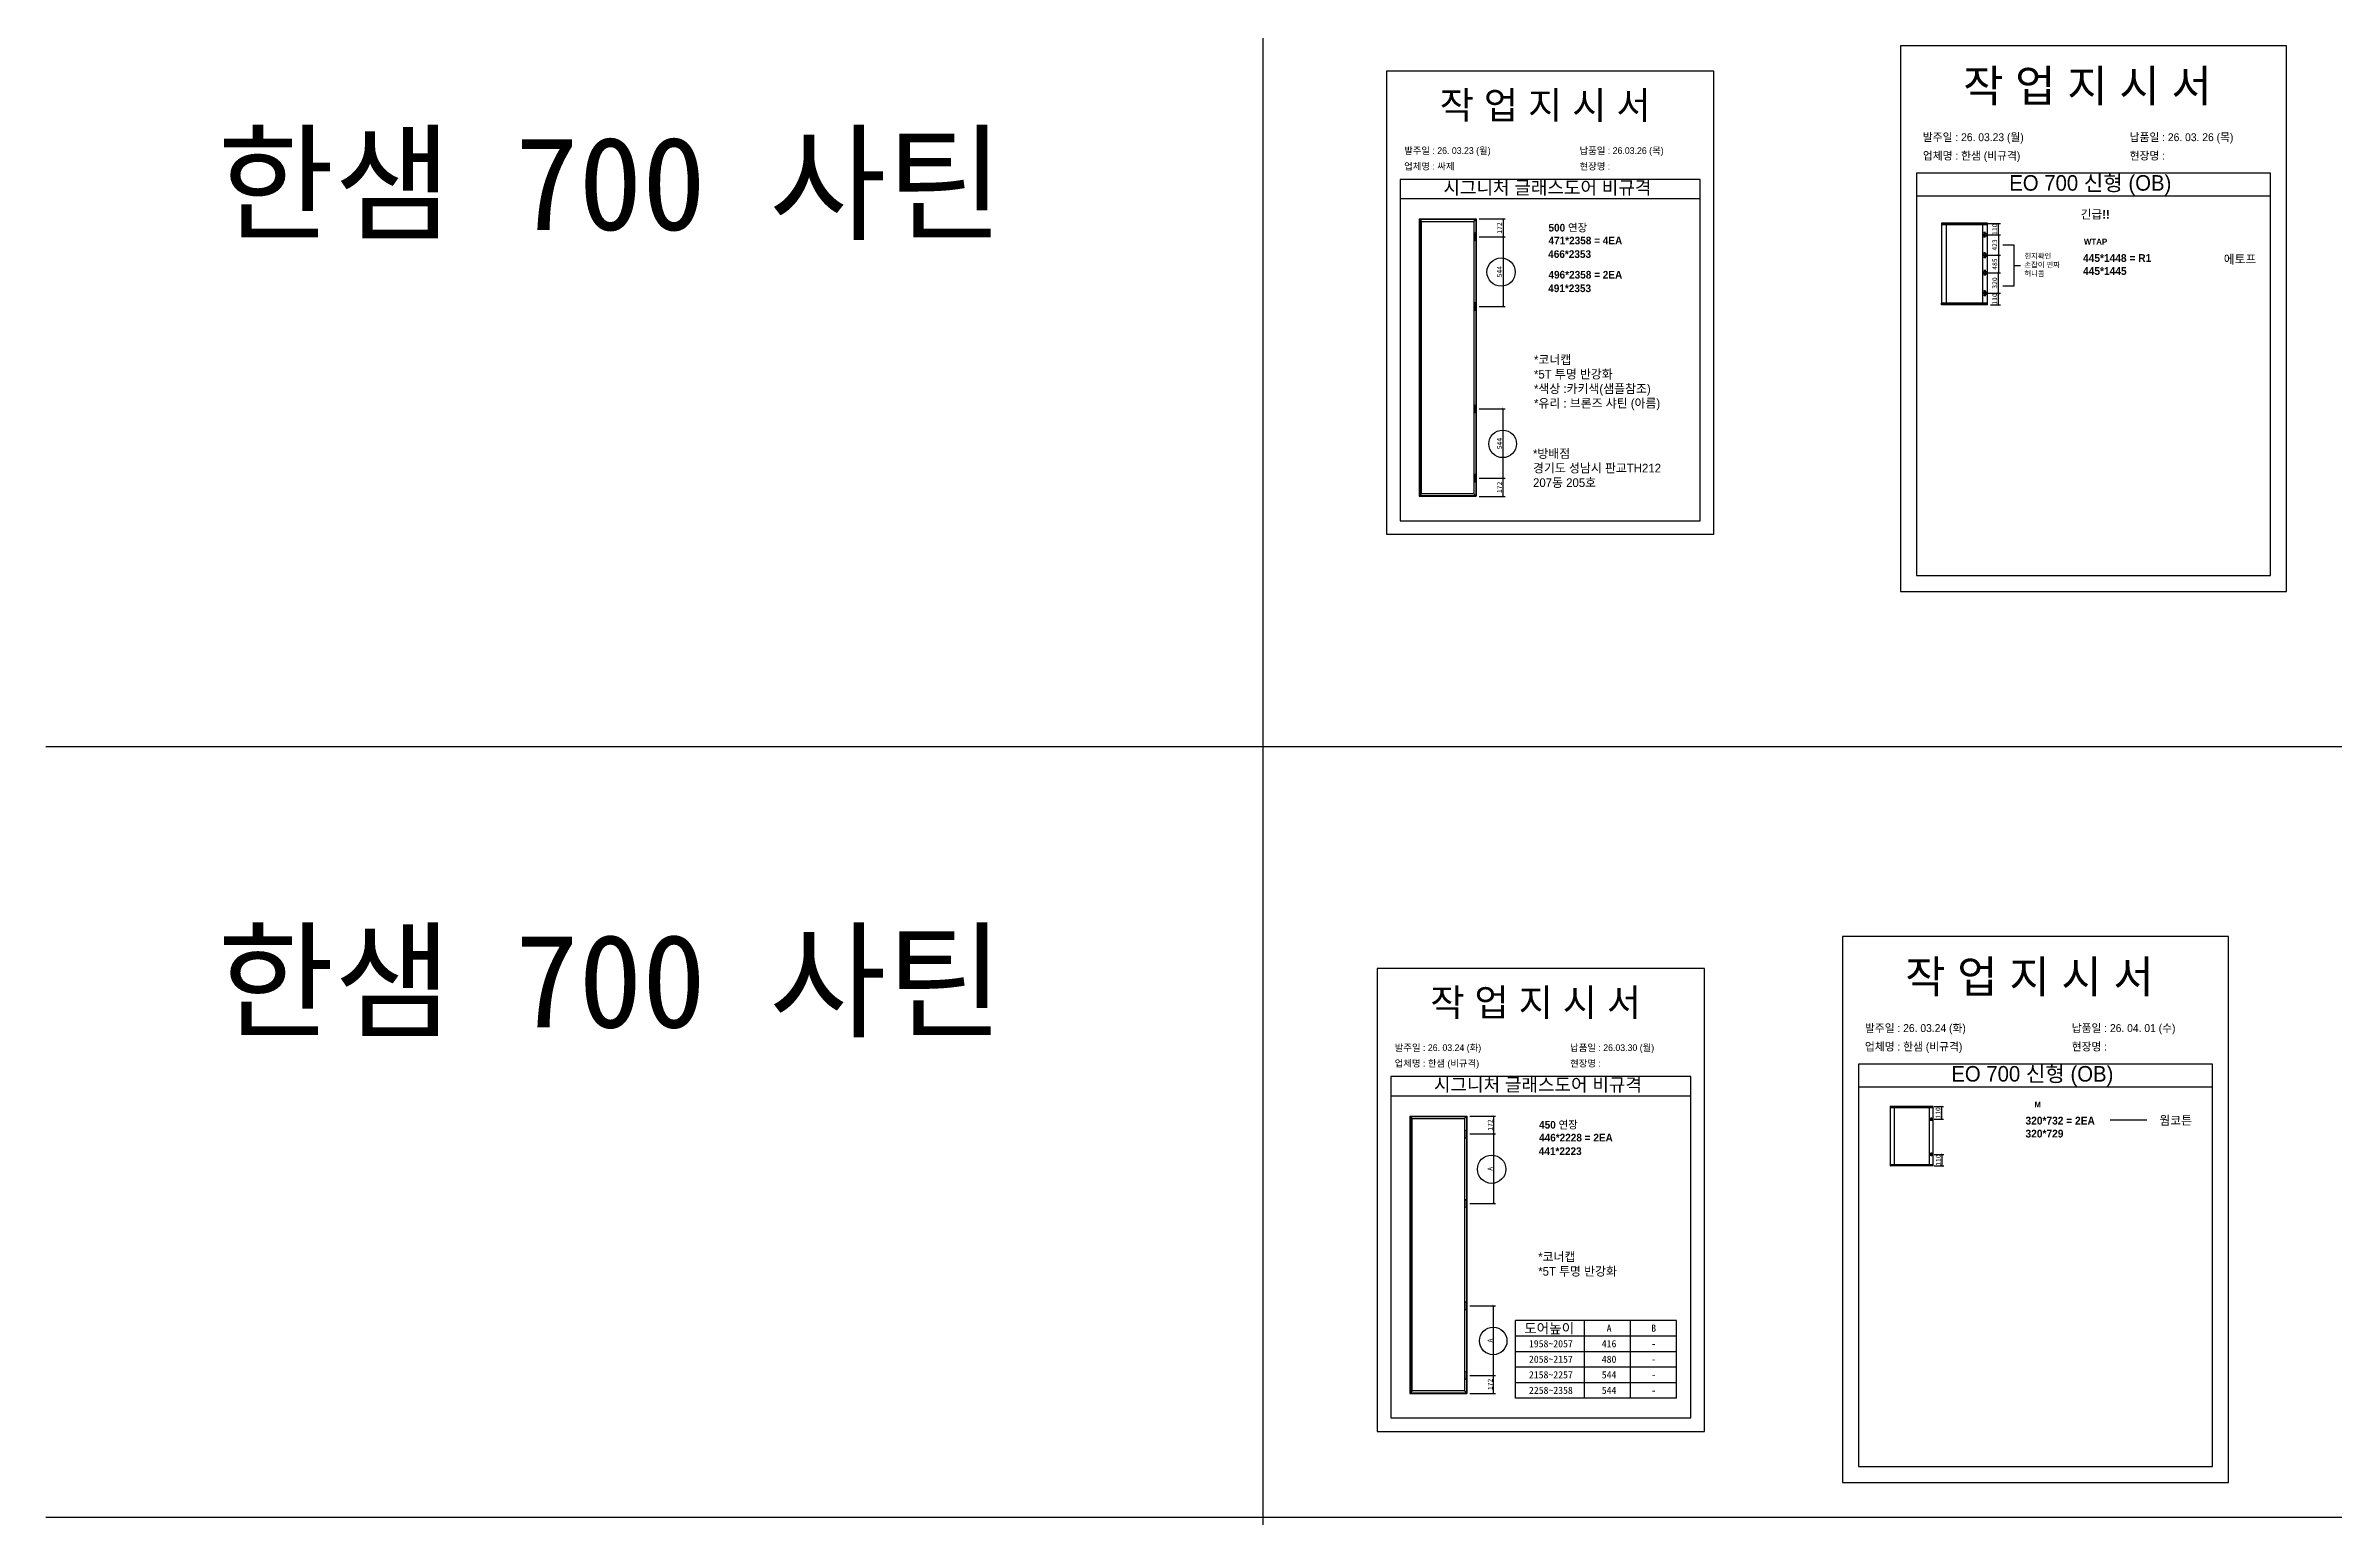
# Model space of a CAD drawing. Header units: millimetres. Extents: x -44117 to 256353, y -2095463 to 65325.
# Drawn here: x 104054 to 115796, y -813426 to -805875 of the extents above; entities that cross this region are included whole.
import ezdxf
from ezdxf.enums import TextEntityAlignment as Align

# ---------------------------------------------------------------- set-up
doc = ezdxf.new("R2010")
doc.units = ezdxf.units.MM
doc.header["$LTSCALE"] = 10
doc.layers.add('Layer1', color=7, linetype='Continuous', lineweight=70)
doc.styles.add('MtX_Gulim', font='')
doc.styles.get('MtX_Gulim').set_extended_font_data('Gulim', bold=True)
doc.dimstyles.new('ISO-25', dxfattribs={"dimtxt": 2.5, "dimasz": 2.5, "dimexe": 1, "dimexo": 1, "dimtad": 1, "dimtxsty": 'Standard', "dimblk": 'ARCHTICK', "dimcen": 2.5, "dimadec": 0, "dimazin": 0, "dimtfac": 1, "dimtmove": 0, "dimatfit": 3, "dimfxl": 0, "dimarcsym": 0})

# ---------------------------------------------------------------- blocks, each defined once
blk = doc.blocks.new('_ArchTick')
at = {"color": 0, "linetype": 'ByBlock', "const_width": 0.15}
blk.add_lwpolyline([(-0.5, -0.5), (0.5, 0.5)], dxfattribs=at)
blk = doc.blocks.new('*D5356')
at = {"color": 0, "lineweight": -2}
for p, q in [((111409, -806856), (111542, -806856)), ((111532, -806856), (111532, -807213)), ((111409, -807213), (111542, -807213))]:
    blk.add_line(p, q, dxfattribs=at)
at = {"layer": 'Defpoints', "color": 0}
for p in [(111394, -806856), (111394, -807213), (111532, -807213)]:
    blk.add_point(p, dxfattribs=at)
at = {"color": 0, "lineweight": -2, "xscale": 10, "yscale": 10, "zscale": 10}
for p, rotation in [((111532, -806856), 90), ((111532, -807213), 270)]:
    blk.add_blockref('_ArchTick', p, dxfattribs=dict(at, rotation=rotation))
at = {"color": 0, "insert": (111513, -807034), "char_height": 25, "attachment_point": 5, "rotation": 90}
blk.add_mtext('544', dxfattribs=at)
blk = doc.blocks.new('*D5357')
at = {"color": 0, "lineweight": -2}
for p, q in [((111409, -806763), (111542, -806763)), ((111532, -806763), (111532, -806856)), ((111409, -806856), (111542, -806856))]:
    blk.add_line(p, q, dxfattribs=at)
at = {"layer": 'Defpoints', "color": 0}
for p in [(111394, -806763), (111394, -806856), (111532, -806856)]:
    blk.add_point(p, dxfattribs=at)
at = {"color": 0, "lineweight": -2, "xscale": 10, "yscale": 10, "zscale": 10}
for p, rotation in [((111532, -806763), 90), ((111532, -806856), 270)]:
    blk.add_blockref('_ArchTick', p, dxfattribs=dict(at, rotation=rotation))
at = {"color": 0, "insert": (111513, -806810), "char_height": 25, "attachment_point": 5, "rotation": 90}
blk.add_mtext('172', dxfattribs=at)
blk = doc.blocks.new('*D5358')
at = {"color": 0, "lineweight": -2}
for p, q in [((111409, -807737), (111542, -807737)), ((111532, -808094), (111532, -807737)), ((111409, -808094), (111542, -808094))]:
    blk.add_line(p, q, dxfattribs=at)
at = {"layer": 'Defpoints', "color": 0}
for p in [(111394, -807737), (111532, -807737), (111394, -808094)]:
    blk.add_point(p, dxfattribs=at)
at = {"color": 0, "lineweight": -2, "xscale": 10, "yscale": 10, "zscale": 10}
for p, rotation in [((111532, -807737), 90), ((111532, -808094), 270)]:
    blk.add_blockref('_ArchTick', p, dxfattribs=dict(at, rotation=rotation))
at = {"color": 0, "insert": (111513, -807916), "char_height": 25, "attachment_point": 5, "rotation": 90}
blk.add_mtext('544', dxfattribs=at)
blk = doc.blocks.new('*D5359')
at = {"color": 0, "lineweight": -2}
for p, q in [((111409, -808094), (111542, -808094)), ((111409, -808187), (111542, -808187)), ((111532, -808187), (111532, -808094))]:
    blk.add_line(p, q, dxfattribs=at)
at = {"layer": 'Defpoints', "color": 0}
for p in [(111394, -808094), (111394, -808187), (111532, -808094)]:
    blk.add_point(p, dxfattribs=at)
at = {"color": 0, "lineweight": -2, "xscale": 10, "yscale": 10, "zscale": 10}
for p, rotation in [((111532, -808094), 90), ((111532, -808187), 270)]:
    blk.add_blockref('_ArchTick', p, dxfattribs=dict(at, rotation=rotation))
at = {"color": 0, "insert": (111513, -808141), "char_height": 25, "attachment_point": 5, "rotation": 90}
blk.add_mtext('172', dxfattribs=at)
blk = doc.blocks.new('*D5360')
at = {"color": 0, "lineweight": -2}
for p, q in [((114021, -806787), (114083, -806787)), ((114073, -806845), (114073, -806787)), ((114021, -806845), (114083, -806845))]:
    blk.add_line(p, q, dxfattribs=at)
at = {"layer": 'Defpoints', "color": 0}
for p in [(114006, -806787), (114073, -806787), (114006, -806845)]:
    blk.add_point(p, dxfattribs=at)
at = {"color": 0, "lineweight": -2, "xscale": 10, "yscale": 10, "zscale": 10}
for p, rotation in [((114073, -806787), 90), ((114073, -806845), 270)]:
    blk.add_blockref('_ArchTick', p, dxfattribs=dict(at, rotation=rotation))
at = {"color": 0, "insert": (114054, -806816), "char_height": 25, "attachment_point": 5, "rotation": 90}
blk.add_mtext('110', dxfattribs=at)
blk = doc.blocks.new('*D5361')
at = {"color": 0, "lineweight": -2}
for p, q in [((114021, -807145), (114083, -807145)), ((114073, -807204), (114073, -807145)), ((114032, -807204), (114083, -807204))]:
    blk.add_line(p, q, dxfattribs=at)
at = {"layer": 'Defpoints', "color": 0}
for p in [(114006, -807145), (114073, -807145), (114017, -807204)]:
    blk.add_point(p, dxfattribs=at)
at = {"color": 0, "lineweight": -2, "xscale": 10, "yscale": 10, "zscale": 10}
for p, rotation in [((114073, -807145), 90), ((114073, -807204), 270)]:
    blk.add_blockref('_ArchTick', p, dxfattribs=dict(at, rotation=rotation))
at = {"color": 0, "insert": (114054, -807174), "char_height": 25, "attachment_point": 5, "rotation": 90}
blk.add_mtext('110', dxfattribs=at)
blk = doc.blocks.new('*D5362')
at = {"color": 0, "lineweight": -2}
for p, q in [((114021, -807040), (114083, -807040)), ((114021, -807145), (114083, -807145)), ((114073, -807145), (114073, -807040))]:
    blk.add_line(p, q, dxfattribs=at)
at = {"layer": 'Defpoints', "color": 0}
for p in [(114006, -807040), (114006, -807145), (114073, -807040)]:
    blk.add_point(p, dxfattribs=at)
at = {"color": 0, "lineweight": -2, "xscale": 10, "yscale": 10, "zscale": 10}
for p, rotation in [((114073, -807040), 90), ((114073, -807145), 270)]:
    blk.add_blockref('_ArchTick', p, dxfattribs=dict(at, rotation=rotation))
at = {"color": 0, "insert": (114054, -807092), "char_height": 25, "attachment_point": 5, "rotation": 90}
blk.add_mtext('320', dxfattribs=at)
blk = doc.blocks.new('*D5363')
at = {"color": 0, "lineweight": -2}
for p, q in [((114021, -806950), (114083, -806950)), ((114073, -806950), (114073, -807040)), ((114021, -807040), (114083, -807040))]:
    blk.add_line(p, q, dxfattribs=at)
at = {"layer": 'Defpoints', "color": 0}
for p in [(114006, -806950), (114006, -807040), (114073, -807040)]:
    blk.add_point(p, dxfattribs=at)
at = {"color": 0, "lineweight": -2, "xscale": 10, "yscale": 10, "zscale": 10}
for p, rotation in [((114073, -806950), 90), ((114073, -807040), 270)]:
    blk.add_blockref('_ArchTick', p, dxfattribs=dict(at, rotation=rotation))
at = {"color": 0, "insert": (114054, -806995), "char_height": 25, "attachment_point": 5, "rotation": 90}
blk.add_mtext('485', dxfattribs=at)
blk = doc.blocks.new('*D5364')
at = {"color": 0, "lineweight": -2}
for p, q in [((114021, -806845), (114083, -806845)), ((114073, -806845), (114073, -806950)), ((114021, -806950), (114083, -806950))]:
    blk.add_line(p, q, dxfattribs=at)
at = {"layer": 'Defpoints', "color": 0}
for p in [(114006, -806845), (114006, -806950), (114073, -806950)]:
    blk.add_point(p, dxfattribs=at)
at = {"color": 0, "lineweight": -2, "xscale": 10, "yscale": 10, "zscale": 10}
for p, rotation in [((114073, -806845), 90), ((114073, -806950), 270)]:
    blk.add_blockref('_ArchTick', p, dxfattribs=dict(at, rotation=rotation))
at = {"color": 0, "insert": (114054, -806897), "char_height": 25, "attachment_point": 5, "rotation": 90}
blk.add_mtext('423', dxfattribs=at)
blk = doc.blocks.new('*D5393')
at = {"color": 0, "lineweight": -2}
for p, q in [((111360, -811459), (111493, -811459)), ((111483, -811459), (111483, -811816)), ((111360, -811816), (111493, -811816))]:
    blk.add_line(p, q, dxfattribs=at)
at = {"layer": 'Defpoints', "color": 0}
for p in [(111345, -811459), (111345, -811816), (111483, -811816)]:
    blk.add_point(p, dxfattribs=at)
at = {"color": 0, "lineweight": -2, "xscale": 10, "yscale": 10, "zscale": 10}
for p, rotation in [((111483, -811459), 90), ((111483, -811816), 270)]:
    blk.add_blockref('_ArchTick', p, dxfattribs=dict(at, rotation=rotation))
at = {"color": 0, "insert": (111465, -811638), "char_height": 25, "attachment_point": 5, "rotation": 90}
blk.add_mtext('A', dxfattribs=at)
blk = doc.blocks.new('*D5394')
at = {"color": 0, "lineweight": -2}
for p, q in [((111360, -811367), (111493, -811367)), ((111483, -811367), (111483, -811459)), ((111360, -811459), (111493, -811459))]:
    blk.add_line(p, q, dxfattribs=at)
at = {"layer": 'Defpoints', "color": 0}
for p in [(111345, -811367), (111345, -811459), (111483, -811459)]:
    blk.add_point(p, dxfattribs=at)
at = {"color": 0, "lineweight": -2, "xscale": 10, "yscale": 10, "zscale": 10}
for p, rotation in [((111483, -811367), 90), ((111483, -811459), 270)]:
    blk.add_blockref('_ArchTick', p, dxfattribs=dict(at, rotation=rotation))
at = {"color": 0, "insert": (111465, -811413), "char_height": 25, "attachment_point": 5, "rotation": 90}
blk.add_mtext('172', dxfattribs=at)
blk = doc.blocks.new('*D5395')
at = {"color": 0, "lineweight": -2}
for p, q in [((111360, -812341), (111493, -812341)), ((111483, -812698), (111483, -812341)), ((111360, -812698), (111493, -812698))]:
    blk.add_line(p, q, dxfattribs=at)
at = {"layer": 'Defpoints', "color": 0}
for p in [(111345, -812341), (111483, -812341), (111345, -812698)]:
    blk.add_point(p, dxfattribs=at)
at = {"color": 0, "lineweight": -2, "xscale": 10, "yscale": 10, "zscale": 10}
for p, rotation in [((111483, -812341), 90), ((111483, -812698), 270)]:
    blk.add_blockref('_ArchTick', p, dxfattribs=dict(at, rotation=rotation))
at = {"color": 0, "insert": (111465, -812519), "char_height": 25, "attachment_point": 5, "rotation": 90}
blk.add_mtext('A', dxfattribs=at)
blk = doc.blocks.new('*D5396')
at = {"color": 0, "lineweight": -2}
for p, q in [((111360, -812698), (111493, -812698)), ((111483, -812790), (111483, -812698)), ((111360, -812790), (111493, -812790))]:
    blk.add_line(p, q, dxfattribs=at)
at = {"layer": 'Defpoints', "color": 0}
for p in [(111345, -812698), (111483, -812698), (111345, -812790)]:
    blk.add_point(p, dxfattribs=at)
at = {"color": 0, "lineweight": -2, "xscale": 10, "yscale": 10, "zscale": 10}
for p, rotation in [((111483, -812698), 90), ((111483, -812790), 270)]:
    blk.add_blockref('_ArchTick', p, dxfattribs=dict(at, rotation=rotation))
at = {"color": 0, "insert": (111465, -812744), "char_height": 25, "attachment_point": 5, "rotation": 90}
blk.add_mtext('172', dxfattribs=at)
blk = doc.blocks.new('*D5397')
at = {"color": 0, "lineweight": -2}
for p, q in [((113744, -811318), (113792, -811318)), ((113782, -811383), (113782, -811318)), ((113744, -811383), (113792, -811383))]:
    blk.add_line(p, q, dxfattribs=at)
at = {"layer": 'Defpoints', "color": 0}
for p in [(113729, -811318), (113782, -811318), (113729, -811383)]:
    blk.add_point(p, dxfattribs=at)
at = {"color": 0, "lineweight": -2, "xscale": 10, "yscale": 10, "zscale": 10}
for p, rotation in [((113782, -811318), 90), ((113782, -811383), 270)]:
    blk.add_blockref('_ArchTick', p, dxfattribs=dict(at, rotation=rotation))
at = {"color": 0, "insert": (113763, -811351), "char_height": 25, "attachment_point": 5, "rotation": 90}
blk.add_mtext('110', dxfattribs=at)
blk = doc.blocks.new('*D5398')
at = {"color": 0, "lineweight": -2}
for p, q in [((113744, -811564), (113793, -811564)), ((113783, -811564), (113783, -811623)), ((113744, -811623), (113793, -811623))]:
    blk.add_line(p, q, dxfattribs=at)
at = {"layer": 'Defpoints', "color": 0}
for p in [(113729, -811564), (113729, -811623), (113783, -811623)]:
    blk.add_point(p, dxfattribs=at)
at = {"color": 0, "lineweight": -2, "xscale": 10, "yscale": 10, "zscale": 10}
for p, rotation in [((113783, -811564), 90), ((113783, -811623), 270)]:
    blk.add_blockref('_ArchTick', p, dxfattribs=dict(at, rotation=rotation))
at = {"color": 0, "insert": (113764, -811593), "char_height": 25, "attachment_point": 5, "rotation": 90}
blk.add_mtext('110', dxfattribs=at)

msp = doc.modelspace()

# ---------------------------------------------------------------- linework, layer by layer
for p, q in [((115468.18202, -806529.20425), (113652.68163, -806529.20425)), ((112543.40892, -806561.00429), (111003.40892, -806561.00429)), ((112543.40892, -806661.00429), (111003.40892, -806661.00429)), ((115468.18202, -806647.09389), (113652.68163, -806647.09389)), ((111100.93411, -806763.3276), (111100.93411, -808186.82399)), ((111100.93411, -806763.3276), (111393.50526, -806763.3276)), ((111100.93411, -806763.3276), (111113.39791, -806775.79139)), ((111100.93411, -806763.3276), (111106.83802, -806763.3276)), ((111106.83802, -806763.3276), (111106.83802, -808186.82399)), ((111381.04147, -806775.79139), (111393.50526, -806763.3276)), ((111393.50526, -806763.3276), (111393.50526, -808186.82399)), ((113780.30172, -806786.19567), (113780.30172, -807203.40354)), ((114017.29529, -806786.67499), (113780.30172, -806786.67499)), ((114017.29529, -806793.91793), (113780.30172, -806793.91793)), ((114017.029, -806785.92939), (113780.56801, -806785.92939)), ((113781.63315, -806785.92939), (113781.63315, -806793.91793)), ((113804.00108, -806793.38536), (113804.00108, -807195.68128)), ((113993.32965, -807195.68128), (113993.32965, -806793.91793)), ((114015.96386, -806793.91793), (114015.96386, -806785.92939)), ((114017.29529, -807203.40354), (114017.29529, -806786.19567)), ((113991.05416, -806844.51207), (114020.10334, -806844.51207)), ((114002.9159, -806832.52925), (113998.65535, -806832.52925)), ((114002.9159, -806856.49489), (113998.65535, -806856.49489)), ((114000.78562, -806830.39897), (114000.78562, -806834.65952)), ((114000.78562, -806854.36461), (114000.78562, -806858.62517)), ((114005.57875, -806859.03666), (114005.57875, -806829.98748)), ((113991.05416, -806949.69461), (114020.10334, -806949.69461)), ((114002.9159, -806937.71178), (113998.65535, -806937.71178)), ((114002.9159, -806961.67743), (113998.65535, -806961.67743)), ((114002.9159, -807027.92178), (113998.65535, -807027.92178)), ((114000.78562, -806935.5815), (114000.78562, -806939.84206)), ((114000.78562, -806959.54715), (114000.78562, -806963.8077)), ((114000.78562, -807025.7915), (114000.78562, -807030.05206)), ((114005.57875, -806935.17002), (114005.57875, -806964.2192)), ((114005.57875, -807025.38002), (114005.57875, -807054.4292)), ((114152.02046, -807002.1679), (114187.07482, -807002.1679)), ((113991.05416, -807039.90461), (114020.10334, -807039.90461)), ((113991.05416, -807145.08714), (114020.10334, -807145.08714)), ((114002.9159, -807051.88742), (113998.65535, -807051.88742)), ((114002.9159, -807133.10431), (113998.65535, -807133.10431)), ((114000.78562, -807049.75714), (114000.78562, -807054.0177)), ((114000.78562, -807130.97403), (114000.78562, -807135.23458)), ((114005.57875, -807130.56255), (114005.57875, -807159.61173)), ((114017.29529, -807195.68128), (113780.30172, -807195.68128)), ((114017.29529, -807202.92423), (113780.30172, -807202.92423)), ((114017.029, -807203.66983), (113780.56801, -807203.66983)), ((113781.63315, -807203.66983), (113781.63315, -807195.68128)), ((114002.9159, -807157.06995), (113998.65535, -807157.06995)), ((114000.78562, -807154.93967), (114000.78562, -807159.20023)), ((114015.96386, -807195.68128), (114015.96386, -807203.66983)), ((111113.39791, -808174.3602), (111100.93411, -808186.82399)), ((111100.93411, -808186.82399), (111393.50526, -808186.82399)), ((111381.04147, -808174.3602), (111393.50526, -808186.82399)), ((115170.87592, -811100.97189), (113355.37553, -811100.97189)), ((112495.03309, -811164.59058), (110955.03309, -811164.59058)), ((115170.87592, -811218.86153), (113355.37553, -811218.86153)), ((112495.03309, -811264.59058), (110955.03309, -811264.59058)), ((111052.55829, -811366.91388), (111052.55829, -812790.41027)), ((111052.55829, -811366.91388), (111345.12944, -811366.91388)), ((111052.55829, -811366.91388), (111065.02208, -811379.37768)), ((111052.55829, -811366.91388), (111058.46219, -811366.91388)), ((111058.46219, -811366.91388), (111058.46219, -812790.41027)), ((111332.66564, -811379.37768), (111345.12944, -811366.91388)), ((111345.12944, -811366.91388), (111345.12944, -812790.41027)), ((113518.31783, -811318.03994), (113518.31783, -811623.05828)), ((113738.23622, -811318.43493), (113518.31783, -811318.43493)), ((113738.23622, -811324.40364), (113518.31783, -811324.40364)), ((113738.01679, -811317.82051), (113518.53727, -811317.82051)), ((113537.84778, -811323.96476), (113537.84778, -811616.69459)), ((113718.48683, -811616.69459), (113718.48683, -811324.40364)), ((113737.13903, -811324.40364), (113737.13903, -811317.82051)), ((113738.23622, -811623.05828), (113738.23622, -811318.03994)), ((114646.13382, -811385.91933), (114834.602, -811385.91933)), ((113738.23622, -811616.69459), (113518.31783, -811616.69459)), ((113738.23622, -811622.6633), (113518.31783, -811622.6633)), ((113738.01679, -811623.27772), (113518.53727, -811623.27772)), ((113519.41502, -811623.27772), (113519.41502, -811616.69459)), ((113737.13903, -811616.69459), (113737.13903, -811623.27772)), ((111594.30879, -812815.40248), (111594.30879, -812416.62731)), ((112421.12142, -812416.62731), (111594.30879, -812416.62731)), ((111949.45325, -812815.40248), (111949.45325, -812416.62731)), ((112185.28733, -812815.40248), (112185.28733, -812416.62731)), ((112421.12142, -812815.40248), (112421.12142, -812416.62731)), ((112421.12142, -812496.38234), (111594.30879, -812496.38234)), ((112421.12142, -812576.13738), (111594.30879, -812576.13738)), ((112421.12142, -812655.89241), (111594.30879, -812655.89241)), ((111065.02208, -812777.94648), (111052.55829, -812790.41027)), ((111332.66564, -812777.94648), (111345.12944, -812790.41027)), ((112421.12142, -812735.64744), (111594.30879, -812735.64744)), ((111052.55829, -812790.41027), (111345.12944, -812790.41027)), ((112421.12142, -812815.40248), (111594.30879, -812815.40248))]:
    msp.add_line(p, q)
at = {"linetype": 'Continuous'}
for p, q in [((111113.39791, -808174.3602), (111113.39791, -806775.79139)), ((111113.39791, -806775.79139), (111381.04147, -806775.79139)), ((111381.04147, -806775.79139), (111381.04147, -808174.3602)), ((111381.04147, -808174.3602), (111113.39791, -808174.3602)), ((111065.02208, -812777.94648), (111065.02208, -811379.37768)), ((111065.02208, -811379.37768), (111332.66564, -811379.37768)), ((111332.66564, -811379.37768), (111332.66564, -812777.94648)), ((111332.66564, -812777.94648), (111065.02208, -812777.94648))]:
    msp.add_line(p, q, dxfattribs=at)
at = {"color": 1}
for p, q in [((104053.93808, -809469.93767), (196323.08494, -809469.93767)), ((104053.93808, -809469.93767), (196323.08494, -809469.93767)), ((104053.93808, -813425.76203), (196323.08494, -813425.76203)), ((104053.93808, -813425.76203), (196323.08494, -813425.76203))]:
    msp.add_line(p, q, dxfattribs=at)
for p in [(110300.49669, 21924.9366), (110300.49669, 14161.07811), (110300.49669, 18584.38997), (110300.49669, 10820.53148), (110300.49669, 18627.87121), (110300.49669, 10864.01272), (110300.49669, 15287.32457), (110300.49669, 7523.46608), (110300.49669, 3746.75115), (110300.49669, 21924.9366), (110300.49669, 14161.07811), (110300.49669, 18584.38997), (110300.49669, 10820.53148), (110300.49669, 18627.87121), (110300.49669, 10864.01272), (110300.49669, 15287.32457), (110300.49669, 7523.46608), (110300.49669, 3746.75115), (110300.49669, 21924.9366), (110300.49669, 14161.07811), (110300.49669, 18584.38997), (110300.49669, 10820.53148), (110300.49669, 18627.87121), (110300.49669, 10864.01272), (110300.49669, 15287.32457), (110300.49669, 7523.46608), (110300.49669, 3746.75115), (110300.49669, 21924.9366), (110300.49669, 14161.07811), (110300.49669, 18584.38997), (110300.49669, 10820.53148), (110300.49669, 18627.87121), (110300.49669, 10864.01272), (110300.49669, 15287.32457), (110300.49669, 7523.46608), (110300.49669, 3746.75115), (110300.49669, 21924.9366), (110300.49669, 14161.07811), (110300.49669, 18584.38997), (110300.49669, 10820.53148), (110300.49669, 18627.87121), (110300.49669, 10864.01272), (110300.49669, 15287.32457), (110300.49669, 7523.46608), (110300.49669, 3746.75115), (110300.49669, 21924.9366), (110300.49669, 14161.07811), (110300.49669, 18584.38997), (110300.49669, 10820.53148), (110300.49669, 18627.87121), (110300.49669, 10864.01272), (110300.49669, 15287.32457), (110300.49669, 7523.46608), (110300.49669, 3746.75115), (110300.49669, 21924.9366), (110300.49669, 14161.07811), (110300.49669, 18584.38997), (110300.49669, 10820.53148), (110300.49669, 18627.87121), (110300.49669, 10864.01272), (110300.49669, 15287.32457), (110300.49669, 7523.46608), (110300.49669, 3746.75115), (110300.49669, 21924.9366), (110300.49669, 14161.07811), (110300.49669, 18584.38997), (110300.49669, 10820.53148), (110300.49669, 18627.87121), (110300.49669, 10864.01272), (110300.49669, 15287.32457), (110300.49669, 7523.46608), (110300.49669, 3746.75115), (110300.49669, 21924.9366), (110300.49669, 14161.07811), (110300.49669, 18584.38997), (110300.49669, 10820.53148), (110300.49669, 18627.87121), (110300.49669, 10864.01272), (110300.49669, 15287.32457), (110300.49669, 7523.46608), (110300.49669, 3746.75115), (110300.49669, 21924.9366), (110300.49669, 14161.07811), (110300.49669, 18584.38997), (110300.49669, 10820.53148), (110300.49669, 18627.87121), (110300.49669, 10864.01272), (110300.49669, 15287.32457), (110300.49669, 7523.46608), (110300.49669, 3746.75115), (110300.49669, 12702.87182), (110300.49669, 4939.01333), (110300.49669, 9362.32519), (110300.49669, 1598.4667), (110300.49669, 9405.80642), (110300.49669, 1641.94794), (110300.49669, 6065.25979), (110300.49669, -1698.5987), (110300.49669, -5475.31363), (110300.49669, 12702.87182), (110300.49669, 4939.01333), (110300.49669, 9362.32519), (110300.49669, 1598.4667), (110300.49669, 9405.80642), (110300.49669, 1641.94794), (110300.49669, 6065.25979), (110300.49669, -1698.5987), (110300.49669, -5475.31363), (110300.49669, 12702.87182), (110300.49669, 4939.01333), (110300.49669, 9362.32519), (110300.49669, 1598.4667), (110300.49669, 9405.80642), (110300.49669, 1641.94794), (110300.49669, 6065.25979), (110300.49669, -1698.5987), (110300.49669, -5475.31363), (110300.49669, 12702.87182), (110300.49669, 4939.01333), (110300.49669, 9362.32519), (110300.49669, 1598.4667), (110300.49669, 9405.80642), (110300.49669, 1641.94794), (110300.49669, 6065.25979), (110300.49669, -1698.5987), (110300.49669, -5475.31363), (110300.49669, 12702.87182), (110300.49669, 4939.01333), (110300.49669, 9362.32519), (110300.49669, 1598.4667), (110300.49669, 9405.80642), (110300.49669, 1641.94794), (110300.49669, 6065.25979), (110300.49669, -1698.5987), (110300.49669, -5475.31363)]:
    msp.add_xline(p, (0, 1), dxfattribs=at)
for points in [[(113570.15888, -808675.77444), (115550.70476, -808675.77444), (115550.70476, -805874.71669), (113570.15888, -805874.71669)], [(110933.40892, -808381.83457), (112613.40892, -808381.83457), (112613.40892, -806005.83457), (110933.40892, -806005.83457)], [(111102.90208, -806765.29557), (111391.53729, -806765.29557), (111391.53729, -808184.85602), (111102.90208, -808184.85602)], [(113272.85278, -813247.54208), (115253.39867, -813247.54208), (115253.39867, -810446.48433), (113272.85278, -810446.48433)], [(110885.03309, -812985.42085), (112565.03309, -812985.42085), (112565.03309, -810609.42085), (110885.03309, -810609.42085)], [(111054.52626, -811368.88185), (111343.16147, -811368.88185), (111343.16147, -812788.44231), (111054.52626, -812788.44231)]]:
    msp.add_lwpolyline(points, close=True)
for points in [[(113652.68163, -806529.20425), (113652.68163, -808593.25169), (115468.18202, -808593.25169), (115468.18202, -806529.20425)], [(111003.40892, -806561.00429), (111003.40892, -808311.83457), (112543.40892, -808311.83457), (112543.40892, -806561.00429)], [(114096.08264, -806896.63188), (114152.02046, -806896.63188), (114152.02046, -807107.70392), (114096.08264, -807107.70392)], [(113355.37553, -811100.97189), (113355.37553, -813165.01933), (115170.87592, -813165.01933), (115170.87592, -811100.97189)], [(110955.03309, -811164.59058), (110955.03309, -812915.42085), (112495.03309, -812915.42085), (112495.03309, -811164.59058)]]:
    msp.add_lwpolyline(points)
at = {"linetype": 'Continuous'}
for points in [[(111388.90285, -806875.1522), (111388.90285, -806875.1522, 0.4142135624), (111393.50526, -806870.54979), (111393.50526, -806841.09434, 0.4142135624), (111388.90285, -806836.49193), (111388.90285, -806836.49193, 0.4142135624), (111384.30043, -806841.09434), (111384.30043, -806870.54979, 0.4142135624)], [(111388.90285, -807232.01029), (111388.90285, -807232.01029, 0.4142135624), (111393.50526, -807227.40787), (111393.50526, -807197.95242, 0.4142135624), (111388.90285, -807193.35001), (111388.90285, -807193.35001, 0.4142135624), (111384.30043, -807197.95242), (111384.30043, -807227.40787, 0.4142135624)], [(111388.90285, -807756.80158), (111388.90285, -807756.80158, 0.4142135624), (111393.50526, -807752.19917), (111393.50526, -807722.74372, 0.4142135624), (111388.90285, -807718.14131), (111388.90285, -807718.14131, 0.4142135624), (111384.30043, -807722.74372), (111384.30043, -807752.19917, 0.4142135624)], [(111388.90285, -808113.65966), (111388.90285, -808113.65966, 0.4142135624), (111393.50526, -808109.05725), (111393.50526, -808079.6018, 0.4142135624), (111388.90285, -808074.99939), (111388.90285, -808074.99939, 0.4142135624), (111384.30043, -808079.6018), (111384.30043, -808109.05725, 0.4142135624)], [(111340.52702, -811478.73849), (111340.52702, -811478.73849, 0.4142135624), (111345.12944, -811474.13607), (111345.12944, -811444.68062, 0.4142135624), (111340.52702, -811440.07821), (111340.52702, -811440.07821, 0.4142135624), (111335.92461, -811444.68062), (111335.92461, -811474.13607, 0.4142135624)], [(111340.52702, -811835.59657), (111340.52702, -811835.59657, 0.4142135624), (111345.12944, -811830.99415), (111345.12944, -811801.53871, 0.4142135624), (111340.52702, -811796.93629), (111340.52702, -811796.93629, 0.4142135624), (111335.92461, -811801.53871), (111335.92461, -811830.99415, 0.4142135624)], [(111340.52702, -812360.38786), (111340.52702, -812360.38786, 0.4142135624), (111345.12944, -812355.78545), (111345.12944, -812326.33, 0.4142135624), (111340.52702, -812321.72759), (111340.52702, -812321.72759, 0.4142135624), (111335.92461, -812326.33), (111335.92461, -812355.78545, 0.4142135624)], [(111340.52702, -812717.24594), (111340.52702, -812717.24594, 0.4142135624), (111345.12944, -812712.64353), (111345.12944, -812683.18808, 0.4142135624), (111340.52702, -812678.58567), (111340.52702, -812678.58567, 0.4142135624), (111335.92461, -812683.18808), (111335.92461, -812712.64353, 0.4142135624)]]:
    msp.add_lwpolyline(points, format="xyb", close=True, dxfattribs=at)
for centre, radius in [((114005.57875, -806844.51207), 9.31997), ((114000.78562, -806832.52925), 0.85211), ((114000.78562, -806856.49489), 0.85211), ((114005.57875, -806949.69461), 9.31997), ((114000.78562, -806937.71178), 0.85211), ((114000.78562, -806961.67743), 0.85211), ((114000.78562, -807027.92178), 0.85211), ((114005.57875, -807039.90461), 9.31997), ((114005.57875, -807145.08714), 9.31997), ((114000.78562, -807051.88742), 0.85211), ((114000.78562, -807133.10431), 0.85211), ((114000.78562, -807157.06995), 0.85211)]:
    msp.add_circle(centre, radius)
at = {"color": 1}
for centre, radius in [((111521.15169, -807036.39667), 72.59818), ((111529.21816, -807917.65793), 70.58157), ((111472.77587, -811639.98295), 72.59818), ((111480.84234, -812521.24421), 70.58157)]:
    msp.add_circle(centre, radius, dxfattribs=at)
for centre, radius, start, end in [((113780.56801, -806786.19567), 0.26628, 90, 180), ((114017.029, -806786.19567), 0.26628, 0, 90), ((113780.56801, -807203.40354), 0.26628, 180, 270), ((114017.029, -807203.40354), 0.26628, 270, 0), ((113738.01679, -811318.03994), 0.21944, 0, 90), ((113518.53727, -811623.05828), 0.21944, 180, 270), ((113738.01679, -811623.05828), 0.21944, 270, 0)]:
    msp.add_arc(centre, radius, start, end)
at = {"layer": 'Layer1'}
for p, q in [((113728.74542, -811375.41068), (113728.74542, -811391.58592)), ((113728.74542, -811571.69367), (113728.74542, -811555.51843))]:
    msp.add_line(p, q, dxfattribs=at)
for points in [[(113736.83305, -811383.4983), (113720.6578, -811383.4983)], [(113736.83305, -811563.60605), (113720.6578, -811563.60605)]]:
    msp.add_lwpolyline(points, close=True, dxfattribs=at)
for centre in [(113728.74542, -811383.4983), (113728.74542, -811563.60605)]:
    msp.add_circle(centre, 5.39175, dxfattribs=at)

# ---------------------------------------------------------------- texts
at = {"linetype": 'Continuous', "style": 'MtX_Gulim'}
for s, height, p in [('500 연장', 39.271262, (111764.35482, -806827.9524)), ('471*2358 = 4EA', 39.2712622, (111764.35482, -806893.81433)), ('WTAP', 31.09714, (114511.48629, -806895.50663)), ('496*2358 = 2EA', 39.2712622, (111764.35482, -807069.32897)), ('에토프', 44.301664, (115229.28171, -806992.43209)), ('M', 30.31593, (114258.1861, -811323.04877)), ('웜코튼', 44.301664, (114899.14745, -811411.86538)), ('450 연장', 39.271262, (111715.979, -811431.53868)), ('446*2228 = 2EA', 39.2712622, (111715.979, -811497.40061)), ('도어높이', 51.111877, (111639.50315, -812481.8024))]:
    msp.add_text(s, height=height, dxfattribs=at).set_placement(p)
at = {"color": 1, "linetype": 'Continuous', "style": 'MtX_Gulim'}
msp.add_text('긴급!!', height=44.301664, dxfattribs=at).set_placement((114494.32837, -806762.12541))
at = {"color": 242, "linetype": 'Continuous', "true_color": 0xcd2027, "style": 'MtX_Gulim'}
for s, p in [('466*2353', (111762.8929, -806963.4141)), ('491*2353', (111762.8929, -807138.92874)), ('441*2223', (111714.51707, -811567.00038))]:
    msp.add_text(s, height=39.271262, dxfattribs=at).set_placement(p)
for s, height, p in [('1958~2057', 36.776263, (111776.61499, -812553.58467)), ('416', 36.776263, (112075.28184, -812553.58467)), ('A', 36.77626, (112075.28184, -812473.82964)), ('B', 36.77626, (112303.91878, -812473.82964)), ('-', 36.77626, (112303.91878, -812553.58467)), ('2058~2157', 36.776263, (111776.61499, -812633.3397)), ('480', 36.776263, (112075.28184, -812633.3397)), ('-', 36.77626, (112303.91878, -812633.3397)), ('2158~2257', 36.776263, (111776.61499, -812713.09474)), ('2258~2358', 36.776263, (111776.61499, -812792.84977)), ('544', 36.776263, (112075.28184, -812713.09474)), ('544', 36.776263, (112075.28184, -812792.84977)), ('-', 36.77626, (112303.91878, -812713.09474)), ('-', 36.77626, (112303.91878, -812792.84977))]:
    msp.add_text(s, height=height).set_placement(p, align=Align.CENTER)
at = {"attachment_point": 1}
for s, width, gutter_width, heights, insert, char_height in [('{\\fGulim|b0|i0|c129|p50;작 업 지 시 서}', 3898.9872873, 14.7362, [-183.72574], (113891.7696, -805997.5135), 165.0454901), ('{\\fGulim|b0|i0|c129|p50;작 업 지 시 서}', 3307.3198183, 12.5, [-155.84554], (111206.21552, -806109.99708), 140), ('{\\f굴림|b0|i0|c129|p50;한샘} 700 {\\f굴림|b0|i0|c129|p50;사틴}', 5072.1082947, 2395.6482, [-533.35869], (104933.86452, -806340.98467), 479.1296392), ('\\pt11;{\\fGulim|b0|i0|c129|p50;발주일 : 26. 03.23 (월)}', 3898.9872873, 14.7362, [40.67678], (113685.21592, -806323.73819), 40.4361451), ('{\\fGulim|b0|i0|c129|p50;납품일 : 26. 03. 26 (목)}', 3898.9872873, 14.7362, [41.36774], (114746.19669, -806323.73819), 40.4361451), ('\\pt11;{\\fGulim|b0|i0|c129|p50;발주일 : 26. 03.23 (월)}', 3307.3198183, 12.5, [34.50412], (111023.78104, -806395.4237), 34.3), ('{\\fGulim|b0|i0|c129|p50;납품일 : 26.03.26 (목)}', 3307.3198183, 12.5, [35.09023], (111923.75903, -806395.4237), 34.3), ('{\\fGulim|b0|i0|c129|p50;업체명 : 한샘 (비규격)}', 3898.9872873, 14.7362, [42.57324], (113685.21592, -806418.82347), 40.4361451), ('{\\fGulim|b0|i0|c129|p50;현장명 :  }', 3898.9872873, 14.7362, [45.12049], (114746.19669, -806418.82347), 40.4361451), ('{\\fGulim|b0|i0|c129|p50;업체명 : 싸제}', 3307.3198183, 12.5, [36.11279], (111023.78104, -806476.07988), 34.3), ('{\\fGulim|b0|i0|c129|p50;시그니처 글래스도어 비규격}', 1597.0710432, 6.03612, [-75.34624], (111225.13098, -806568.78651), 67.6045736), ('{\\fGulim|b0|i0|c129|p50;현장명 : }', 3307.3198183, 12.5, [-38.2735], (111923.75903, -806476.07988), 34.3), ('{\\fGulim|b0|i0|c129|p50;EO 700 신형 (OB)}', 1882.7812357, 7.11596, [-100.28675], (114128.48161, -806538.6315), 79.6987856), ('{\\f굴림|b1|i0|c129|p50;힌지확인\\P손잡이 민짜\\P허니콤}', 8057.9183104, 103.63197, [-120.83347], (114206.32948, -806940.82186), 26.6482206), ('{\\f굴림|b1|i0|c129|p50;445*1448 = R1\\P\\C1;445*1445}', 12072.7918459, 155.2668, [-107.68333], (114507.04548, -806944.07419), 39.9257485), ('{\\fGulim|b0|i0|c129|p50;*코너캡\\P*5T 투명 반강화\\P*색상 :카키색(샘플참조)\\P*유리 : 브론즈 샤틴 (아름)}', 1055.7982644, 3.99038, [-288.92298], (111689.92549, -807463.32569), 44.6923083), ('{\\fGulim|b0|i0|c129|p50;*방배점 \\P경기도 성남시 판교TH212 \\P207동 205호}', 1055.7982644, 3.99038, [-201.99812], (111685.03126, -807945.27435), 44.6923083), ('{\\f굴림|b0|i0|c129|p50;한샘} 700 {\\f굴림|b0|i0|c129|p50;사틴}', 5072.1082947, 2395.6482, [-533.35869], (104933.86452, -810433.47237), 479.1296392), ('{\\fGulim|b0|i0|c129|p50;작 업 지 시 서}', 3898.9872873, 14.7362, [-183.72574], (113594.4635, -810569.28114), 165.0454901), ('{\\fGulim|b0|i0|c129|p50;작 업 지 시 서}', 3307.3198183, 12.5, [-155.84554], (111157.8397, -810713.58336), 140), ('\\pt11;{\\fGulim|b0|i0|c129|p50;발주일 : 26. 03.24 (화)}', 3898.9872873, 14.7362, [40.67678], (113387.90983, -810895.50583), 40.4361451), ('{\\fGulim|b0|i0|c129|p50;납품일 : 26. 04. 01 (수)}', 3898.9872873, 14.7362, [41.36774], (114448.89059, -810895.50583), 40.4361451), ('\\pt11;{\\fGulim|b0|i0|c129|p50;발주일 : 26. 03.24 (화)}', 3307.3198183, 12.5, [34.50412], (110975.40522, -810999.00998), 34.3), ('{\\fGulim|b0|i0|c129|p50;납품일 : 26.03.30 (월)}', 3307.3198183, 12.5, [35.09023], (111875.3832, -810999.00998), 34.3), ('{\\fGulim|b0|i0|c129|p50;업체명 : 한샘 (비규격)}', 3898.9872873, 14.7362, [42.57324], (113387.90983, -810990.59111), 40.4361451), ('{\\fGulim|b0|i0|c129|p50;현장명 :  }', 3898.9872873, 14.7362, [45.12049], (114448.89059, -810990.59111), 40.4361451), ('{\\fGulim|b0|i0|c129|p50;업체명 : 한샘 (비규격)}', 3307.3198183, 12.5, [36.11279], (110975.40522, -811079.66616), 34.3), ('{\\fGulim|b0|i0|c129|p50;현장명 : }', 3307.3198183, 12.5, [-38.2735], (111875.3832, -811079.66616), 34.3), ('{\\fGulim|b0|i0|c129|p50;EO 700 신형 (OB)}', 1882.7812357, 7.11596, [-100.28675], (113831.17552, -811110.39914), 79.6987856), ('{\\fGulim|b0|i0|c129|p50;시그니처 글래스도어 비규격}', 1597.0710432, 6.03612, [-75.34624], (111176.75516, -811172.37279), 67.6045736), ('{\\f굴림|b1|i0|c129|p50;320*732 = 2EA\\P\\C1;320*729}', 12072.7918459, 155.2668, [-107.57771], (114211.98888, -811370.52937), 39.9257485), ('{\\fGulim|b0|i0|c129|p50;*코너캡\\P*5T 투명 반강화}', 1055.7982644, 3.99038, [-126.38025], (111711.6383, -812066.91197), 44.6923083)]:
    msp.add_mtext_dynamic_manual_height_columns(s, width=width, gutter_width=gutter_width, heights=heights, dxfattribs=dict(at, insert=insert, char_height=char_height))

# ---------------------------------------------------------------- dimensions: what is measured, and where the dimension line sits
for base, p1, p2, text, override, picture, middle in [((111531.64394, -806855.82207), (111393.50526, -806763.3276), (111393.50526, -806855.82207), '172', {"dimscale": 10, "dimasz": 1, "dimexo": 1.5}, '*D5357', (111512.89394, -806809.57483)), ((111531.64394, -807212.68015), (111393.50526, -806855.82207), (111393.50526, -807212.68015), '544', {"dimscale": 10, "dimasz": 1, "dimexo": 1.5, "dimtxsty": 'Standard'}, '*D5356', (111512.89394, -807034.25111)), ((114073.07535, -806949.69461), (114005.57875, -806844.51207), (114005.57875, -806949.69461), '423', {"dimscale": 10, "dimasz": 1, "dimexo": 1.5, "dimtxsty": 'Standard'}, '*D5364', (114054.32535, -806897.10334)), ((114073.07535, -807039.90461), (114005.57875, -806949.69461), (114005.57875, -807039.90461), '485', {"dimscale": 10, "dimasz": 1, "dimexo": 1.5, "dimtxsty": 'Standard'}, '*D5363', (114054.32535, -806994.79961)), ((114073.07535, -807039.90461), (114005.57875, -807145.08714), (114005.57875, -807039.90461), '320', {"dimscale": 10, "dimasz": 1, "dimexo": 1.5, "dimtxsty": 'Standard'}, '*D5362', (114054.32535, -807092.49587)), ((114073.07535, -807145.08714), (114017.2173, -807203.59184), (114005.57875, -807145.08714), '110', {"dimscale": 10, "dimasz": 1, "dimexo": 1.5, "dimtxsty": 'Standard'}, '*D5361', (114054.32535, -807174.33949)), ((111531.64394, -807737.47144), (111393.50526, -808094.32953), (111393.50526, -807737.47144), '544', {"dimscale": 10, "dimasz": 1, "dimexo": 1.5, "dimtxsty": 'Standard'}, '*D5358', (111512.89394, -807915.90048)), ((111531.64394, -808094.32953), (111393.50526, -808186.82399), (111393.50526, -808094.32953), '172', {"dimscale": 10, "dimasz": 1, "dimexo": 1.5}, '*D5359', (111512.89394, -808140.57676)), ((111483.26812, -811459.40835), (111345.12944, -811366.91388), (111345.12944, -811459.40835), '172', {"dimscale": 10, "dimasz": 1, "dimexo": 1.5}, '*D5394', (111464.51812, -811413.16112)), ((113781.93054, -811317.82051), (113728.74542, -811383.4983), (113728.74542, -811317.82051), '110', {"dimscale": 10, "dimasz": 1, "dimexo": 1.5, "dimtxsty": 'Standard'}, '*D5397', (113763.18054, -811350.6594)), ((111483.26812, -811816.26643), (111345.12944, -811459.40835), (111345.12944, -811816.26643), 'A', {"dimscale": 10, "dimasz": 1, "dimexo": 1.5, "dimtxsty": 'Standard'}, '*D5393', (111464.51812, -811637.83739)), ((113782.78119, -811623.27772), (113728.74542, -811563.60605), (113728.74542, -811623.27772), '110', {"dimscale": 10, "dimasz": 1, "dimexo": 1.5, "dimtxsty": 'Standard'}, '*D5398', (113764.03119, -811593.44189)), ((111483.26812, -812341.05773), (111345.12944, -812697.91581), (111345.12944, -812341.05773), 'A', {"dimscale": 10, "dimasz": 1, "dimexo": 1.5, "dimtxsty": 'Standard'}, '*D5395', (111464.51812, -812519.48677)), ((111483.26812, -812697.91581), (111345.12944, -812790.41027), (111345.12944, -812697.91581), '172', {"dimscale": 10, "dimasz": 1, "dimexo": 1.5}, '*D5396', (111464.51812, -812744.16304))]:
    dim = msp.add_linear_dim(base=base, p1=p1, p2=p2, angle=90, text=text, dimstyle='ISO-25', override=override)
    dim.commit()
    dim.dimension.update_dxf_attribs({"geometry": picture, "text_midpoint": middle})
dim = msp.add_linear_dim(base=(114073.07535, -806786.67499), p1=(114005.57875, -806844.51207), p2=(114005.57875, -806786.67499), angle=90, text='110', dimstyle='ISO-25', override={"dimscale": 10, "dimasz": 1, "dimexo": 1.5, "dimtxsty": 'Standard'})
dim.commit()
dim.dimension.update_dxf_attribs({"geometry": '*D5360', "text_midpoint": (114073.07535, -806815.59353), "dimtype": 160})

doc.saveas('drawing.dxf')
